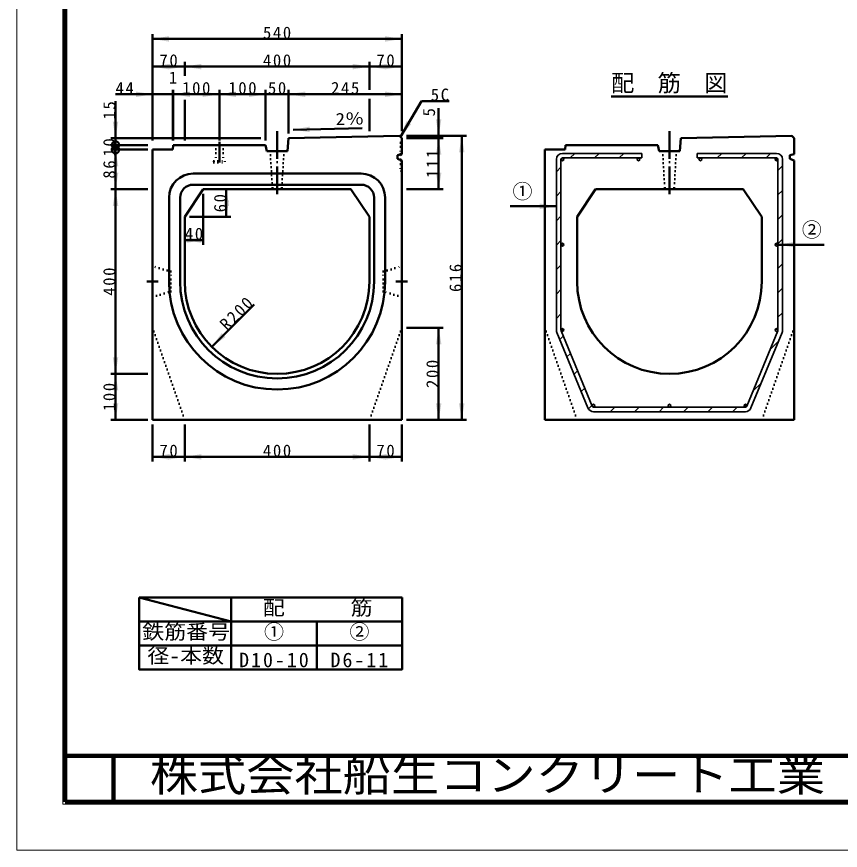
# Model space of a CAD drawing. Units: millimetres, scale not verified. Extents: x -2102 to 2102, y -1485 to 1485.
# Drawn here: x -2102 to -318, y -1485 to 322 of the extents above; entities that cross this region are included whole.
import ezdxf
from ezdxf.enums import TextEntityAlignment as Align

# ---------------------------------------------------------------- set-up
doc = ezdxf.new("R2010")
doc.units = ezdxf.units.MM
doc.header["$LTSCALE"] = 5
doc.header["$PDMODE"] = 32
doc.header["$PDSIZE"] = 2.5
doc.linetypes.add('DOTTED', pattern=[1.75, 0.25, -1.5])
doc.linetypes.add('LONG_DASHED_DOTTED', pattern=[15.25, 12, -1.5, 0.25, -1.5])
doc.layers.add('0-0_V-nasSTD', color=7, linetype='Continuous', lineweight=35)
doc.layers.add('0-1_0', color=7, linetype='Continuous', lineweight=50)
doc.styles.add('ＭＳ ゴシック', font='')
doc.styles.get('ＭＳ ゴシック').set_extended_font_data('MS Gothic')

msp = doc.modelspace()

# ---------------------------------------------------------------- linework, layer by layer
at = {"layer": '0-0_V-nasSTD', "lineweight": 100}
for p, q in [((-1997.5, 1380), (-1997.5, -1380)), ((-1892.5, -1280), (-1892.5, -1380)), ((-1997.5, -1380), (1997.5, -1380))]:
    msp.add_line(p, q, dxfattribs=at)
at = {"layer": '0-0_V-nasSTD', "lineweight": 50}
for p, q in [((-1808.332, 153.887), (-1764.332, 153.887)), ((-1738.332, 141.887), (-1738.332, 53.887)), ((-1338.332, 143.887), (-1338.332, 73.887)), ((-663.332, 58.887), (-665.832, 30.887)), ((-1763.332, 43.887), (-1764.332, 33.887)), ((-913.332, 43.887), (-914.332, 33.887)), ((-713.332, 43.887), (-913.332, 43.887)), ((-713.332, 43.887), (-710.832, 30.887)), ((-1808.332, 33.887), (-1764.332, 33.887)), ((-958.332, 33.887), (-914.332, 33.887)), ((-665.832, 30.887), (-710.832, 30.887)), ((-703.332, 30.887), (-673.332, 30.887)), ((-1837.5, -937), (-1837.5, -989)), ((-1637.5, -937), (-1837.5, -937)), ((-1452.5, -937), (-1637.5, -937)), ((-1267.5, -937), (-1452.5, -937)), ((-1267.5, -989), (-1267.5, -937)), ((-1837.5, -989), (-1837.5, -1041)), ((-1637.5, -989), (-1837.5, -989)), ((-1637.5, -1041), (-1637.5, -989)), ((-1452.5, -989), (-1267.5, -989)), ((-1637.5, -1041), (-1837.5, -1041))]:
    msp.add_line(p, q, dxfattribs=at)
at = {"layer": '0-0_V-nasSTD'}
for p, q in [((-920.332, 25.887), (-748.332, 25.887)), ((-903.405, 15.887), (-893.405, 25.887)), ((-850.372, 15.887), (-840.372, 25.887)), ((-797.339, 15.887), (-787.339, 25.887)), ((-748.332, 25.887), (-748.332, 15.887)), ((-628.332, 25.887), (-628.332, 15.887)), ((-628.332, 25.887), (-456.332, 25.887)), ((-628.332, 25.795), (-628.24, 25.887)), ((-628.332, 25.887), (-628.332, 15.887)), ((-585.207, 15.887), (-575.207, 25.887)), ((-532.174, 15.887), (-522.174, 25.887)), ((-479.141, 15.887), (-469.141, 25.887)), ((-933.332, 12.887), (-933.332, -357.522)), ((-923.332, 12.887), (-923.332, -357.531)), ((-923.279, 13.45), (-919.769, 9.94)), ((-920.332, 15.887), (-748.332, 15.887)), ((-755.947, 15.823), (-752.396, 12.273)), ((-628.332, 15.887), (-456.332, 15.887)), ((-621.644, 15.871), (-618.349, 12.576)), ((-458.295, 15.156), (-454.063, 10.925)), ((-453.332, 12.887), (-453.332, -357.531)), ((-443.332, 12.887), (-443.332, -357.527)), ((-933.332, -14.04), (-923.332, -4.04)), ((-453.332, -11.337), (-443.332, -1.337)), ((-933.332, -67.073), (-923.332, -57.073)), ((-453.332, -64.37), (-443.332, -54.37)), ((-453.332, -117.403), (-443.332, -107.403)), ((-933.332, -120.106), (-923.332, -110.106)), ((-453.332, -170.436), (-443.332, -160.436)), ((-933.332, -173.139), (-923.332, -163.139)), ((-922.978, -170.699), (-918.918, -174.759)), ((-457.595, -169.392), (-453.611, -173.375)), ((-933.332, -226.172), (-923.332, -216.172)), ((-453.332, -223.469), (-443.332, -213.469)), ((-933.332, -279.205), (-923.332, -269.205)), ((-453.332, -276.502), (-443.332, -266.502)), ((-933.332, -332.238), (-923.332, -322.238)), ((-453.332, -329.535), (-443.332, -319.535)), ((-923.107, -358.673), (-855.749, -522.256)), ((-923.107, -358.673), (-923.107, -358.673)), ((-922.493, -355.032), (-918.251, -359.274)), ((-520.916, -522.256), (-453.558, -358.673)), ((-456.698, -354.136), (-453.355, -357.479)), ((-453.558, -358.673), (-453.558, -358.673)), ((-932.353, -362.472), (-864.992, -526.063)), ((-932.353, -362.472), (-932.353, -362.472)), ((-925.989, -377.928), (-918.331, -370.27)), ((-511.671, -526.063), (-444.312, -362.477)), ((-444.312, -362.477), (-444.312, -362.477)), ((-470.443, -399.679), (-452.061, -381.297)), ((-910.521, -415.493), (-902.863, -407.835)), ((-895.053, -453.058), (-887.395, -445.4)), ((-879.585, -490.623), (-871.927, -482.965)), ((-507.566, -489.835), (-489.184, -471.453)), ((-863.971, -528.042), (-856.459, -520.53)), ((-855.929, -520.59), (-852.452, -524.067)), ((-855.749, -522.256), (-855.749, -522.256)), ((-855.749, -522.256), (-855.749, -522.256)), ((-688.68, -518.134), (-685.353, -521.461)), ((-525.476, -518.703), (-521.28, -522.9)), ((-520.916, -522.256), (-520.916, -522.256)), ((-520.916, -522.256), (-520.916, -522.256)), ((-864.992, -526.063), (-864.992, -526.063)), ((-852.975, -524.113), (-523.69, -524.113)), ((-852.971, -534.113), (-523.691, -534.113)), ((-817.009, -534.113), (-807.009, -524.113)), ((-763.976, -534.113), (-753.976, -524.113)), ((-710.943, -534.113), (-700.943, -524.113)), ((-657.91, -534.113), (-647.91, -524.113)), ((-604.877, -534.113), (-594.877, -524.113)), ((-551.844, -534.113), (-541.844, -524.113)), ((-511.671, -526.063), (-511.671, -526.063))]:
    msp.add_line(p, q, dxfattribs=at)
at = {"layer": '0-0_V-nasSTD', "lineweight": 18}
for points in [[(-2102.5, -1485), (-2102.5, 1485), (2102.5, 1485), (2102.5, -1485)], [(-2002.5, -1385), (-2002.5, 1385), (2002.5, 1385), (2002.5, -1385)]]:
    msp.add_lwpolyline(points, close=True, dxfattribs=at)
at = {"layer": '0-0_V-nasSTD', "lineweight": 50}
for points in [[(-1837.5, -937), (-1637.5, -989), (-1637.5, -937)], [(-1637.5, -1093), (-1637.5, -1041), (-1637.5, -989), (-1637.5, -1041), (-1452.5, -1041), (-1452.5, -989), (-1637.5, -989)], [(-1452.5, -1041), (-1452.5, -989), (-1452.5, -1041)], [(-1452.5, -1041), (-1267.5, -1041), (-1267.5, -989)], [(-1452.5, -1093), (-1267.5, -1093), (-1267.5, -1041), (-1267.5, -989)], [(-1267.5, -1093), (-1267.5, -1041), (-1267.5, -989), (-1267.5, -1041)], [(-1837.5, -1041), (-1837.5, -1093), (-1637.5, -1093)], [(-1637.5, -1093), (-1637.5, -1041), (-1637.5, -1093)], [(-1637.5, -1093), (-1452.5, -1093), (-1452.5, -1041)], [(-1452.5, -1093), (-1452.5, -1041), (-1452.5, -1093)], [(-1267.5, -1093), (-1267.5, -1041), (-1267.5, -1093)]]:
    msp.add_lwpolyline(points, dxfattribs=at)
for centre in [(-1888.332, 43.887), (-1888.332, 33.887)]:
    msp.add_circle(centre, 8, dxfattribs=at)
at = {"layer": '0-0_V-nasSTD'}
for centre in [(-920.332, 12.887), (-755.332, 12.887), (-621.332, 12.887), (-456.332, 12.887), (-920.332, -172.113), (-456.332, -172.113), (-920.332, -357.113), (-456.332, -357.113), (-852.975, -521.113), (-688.332, -521.113), (-523.69, -521.113)]:
    msp.add_circle(centre, 3, dxfattribs=at)
for centre, radius, start, end in [((-920.332, 12.887), 13, 90, 180), ((-456.332, 12.887), 13, 0, 90), ((-920.332, 12.887), 3, 90, 180), ((-920.332, 12.887), 3, 90, 180), ((-920.332, 12.887), 3, 90, 180), ((-456.332, 12.887), 3, 0, 90), ((-456.332, 12.887), 3, 0, 90), ((-456.332, 12.887), 3, 0, 90), ((-920.332, -357.522), 13, 180, 202.38013), ((-920.332, -357.531), 3, 180, 202.38013), ((-920.332, -357.531), 3, 180, 202.38013), ((-456.332, -357.531), 3, 337.61987, 0), ((-456.332, -357.531), 3, 337.61987, 0), ((-456.332, -357.527), 13, 337.61987, 0), ((-852.975, -521.113), 3, 202.38013, 270), ((-852.975, -521.113), 3, 202.38013, 270), ((-852.975, -521.113), 3, 202.38053, 270.00103), ((-523.69, -521.113), 3, 270, 337.61987), ((-523.69, -521.113), 3, 270, 337.61987), ((-523.69, -521.113), 3, 269.99901, 337.61947), ((-852.971, -521.113), 13, 202.38013, 270), ((-523.691, -521.113), 13, 270, 337.61987)]:
    msp.add_arc(centre, radius, start, end, dxfattribs=at)
for points in [[(-1808.332, 273.887), (-1772.332, 267.887), (-1772.332, 279.887)], [(-1304.332, 267.887), (-1304.332, 279.887), (-1268.332, 273.887)], [(-1808.332, 213.887), (-1772.332, 207.887), (-1772.332, 219.887)], [(-1774.332, 207.887), (-1774.332, 219.887), (-1738.332, 213.887)], [(-1738.332, 213.887), (-1702.332, 207.887), (-1702.332, 219.887)], [(-1374.332, 207.887), (-1374.332, 219.887), (-1338.332, 213.887)], [(-1338.332, 213.887), (-1302.332, 207.887), (-1302.332, 219.887)], [(-1304.332, 207.887), (-1304.332, 219.887), (-1268.332, 213.887)], [(-1844.332, 147.887), (-1844.332, 159.887), (-1808.332, 153.887)], [(-1763.332, 153.887), (-1727.332, 147.887), (-1727.332, 159.887)], [(-1699.332, 147.887), (-1699.332, 159.887), (-1663.332, 153.887)], [(-1663.332, 153.887), (-1627.332, 147.887), (-1627.332, 159.887)], [(-1599.332, 147.887), (-1599.332, 159.887), (-1563.332, 153.887)], [(-1513.332, 153.887), (-1477.332, 147.887), (-1477.332, 159.887)], [(-1304.332, 147.887), (-1304.332, 159.887), (-1268.332, 153.887)], [(-1894.332, 94.887), (-1888.332, 58.887), (-1882.332, 94.887)], [(-1270.832, 61.387), (-1258.029, 95.564), (-1247.636, 89.564)], [(-1194.332, 99.887), (-1188.332, 63.887), (-1182.332, 99.887)], [(-1503.718, 77.102), (-1467.851, 83.851), (-1467.601, 71.853)], [(-1194.332, 22.887), (-1188.332, 58.887), (-1182.332, 22.887)], [(-1144.332, 27.887), (-1138.332, 63.887), (-1132.332, 27.887)], [(-1894.332, -2.113), (-1888.332, 33.887), (-1882.332, -2.113)], [(-1894.332, -16.113), (-1888.332, -52.113), (-1882.332, -16.113)], [(-1194.332, -16.113), (-1188.332, -52.113), (-1182.332, -16.113)], [(-1894.332, -88.113), (-1888.332, -52.113), (-1882.332, -88.113)], [(-1654.332, -88.113), (-1648.332, -52.113), (-1642.332, -88.113)], [(-1654.332, -76.113), (-1648.332, -112.113), (-1642.332, -76.113)], [(-969.332, -94.866), (-969.332, -82.866), (-933.332, -88.866)], [(-1738.332, -162.113), (-1702.332, -168.113), (-1702.332, -156.113)], [(-1734.332, -168.113), (-1734.332, -156.113), (-1698.332, -162.113)], [(-453.332, -172.113), (-417.332, -178.113), (-417.332, -166.113)], [(-1194.332, -388.113), (-1188.332, -352.113), (-1182.332, -388.113)], [(-1679.754, -393.535), (-1658.541, -363.836), (-1650.055, -372.321)], [(-1894.332, -416.113), (-1888.332, -452.113), (-1882.332, -416.113)], [(-1894.332, -488.113), (-1888.332, -452.113), (-1882.332, -488.113)], [(-1894.332, -516.113), (-1888.332, -552.113), (-1882.332, -516.113)], [(-1194.332, -516.113), (-1188.332, -552.113), (-1182.332, -516.113)], [(-1144.332, -516.113), (-1138.332, -552.113), (-1132.332, -516.113)], [(-1808.332, -632.113), (-1772.332, -638.113), (-1772.332, -626.113)], [(-1774.332, -638.113), (-1774.332, -626.113), (-1738.332, -632.113)], [(-1738.332, -632.113), (-1702.332, -638.113), (-1702.332, -626.113)], [(-1374.332, -638.113), (-1374.332, -626.113), (-1338.332, -632.113)], [(-1338.332, -632.113), (-1302.332, -638.113), (-1302.332, -626.113)], [(-1304.332, -638.113), (-1304.332, -626.113), (-1268.332, -632.113)]]:
    msp.add_solid(points, dxfattribs=at)
at = {"layer": '0-1_0'}
for p, q in [((-1808.332, 53.887), (-1808.332, 283.887)), ((-1808.332, 273.887), (-1268.332, 273.887)), ((-1268.332, 73.887), (-1268.332, 283.887)), ((-1738.332, 193.887), (-1738.332, 223.887)), ((-1338.332, 163.887), (-1338.332, 223.887)), ((-1764.332, 53.887), (-1764.332, 163.887)), ((-1763.332, 53.887), (-1763.332, 163.887)), ((-1663.332, 53.887), (-1663.332, 163.887)), ((-1563.332, 53.887), (-1563.332, 163.887)), ((-1513.332, 68.887), (-1513.332, 163.887)), ((-1888.332, 153.887), (-1808.332, 153.887)), ((-1764.332, 153.887), (-1763.332, 153.887)), ((-1763.332, 153.887), (-1663.332, 153.887)), ((-1663.332, 153.887), (-1563.332, 153.887)), ((-1563.332, 153.887), (-1513.332, 153.887)), ((-1513.332, 153.887), (-1268.332, 153.887)), ((-814.736, 148.887), (-561.929, 148.887)), ((-1888.332, 138.887), (-1888.332, 58.887)), ((-1225.832, 139.329), (-1270.832, 61.387)), ((-1225.832, 139.329), (-1165.832, 139.329)), ((-1188.332, 123.887), (-1188.332, 63.887)), ((-1503.718, 77.102), (-1353.751, 80.226)), ((-1573.332, 58.887), (-1898.332, 58.887)), ((-1888.332, 58.887), (-1888.332, 43.887)), ((-1513.332, 58.887), (-1515.832, 30.887)), ((-1268.332, 58.887), (-1268.332, 23.902)), ((-1258.332, 63.887), (-1128.332, 63.887)), ((-1258.332, 58.887), (-1178.332, 58.887)), ((-1188.332, 58.887), (-1188.332, 63.887)), ((-1188.332, -52.113), (-1188.332, 58.887)), ((-1138.332, -552.113), (-1138.332, 63.887)), ((-418.332, 58.887), (-418.332, 23.902)), ((-1818.332, 43.887), (-1898.332, 43.887)), ((-1888.332, 43.887), (-1888.332, 33.887)), ((-1563.332, 43.887), (-1763.332, 43.887)), ((-1563.332, 43.887), (-1560.832, 30.887)), ((-1818.332, 33.887), (-1898.332, 33.887)), ((-1888.332, -52.113), (-1888.332, 33.887)), ((-1808.332, -552.113), (-1808.332, 33.887)), ((-1515.832, 30.887), (-1560.832, 30.887)), ((-1553.332, 30.887), (-1523.332, 30.887)), ((-1277.332, 21.887), (-1268.332, 23.902)), ((-1277.332, 13.887), (-1277.332, 21.887)), ((-958.332, -552.113), (-958.332, 33.887)), ((-427.332, 21.887), (-418.332, 23.902)), ((-427.332, 13.887), (-427.332, 21.887)), ((-1277.332, 13.887), (-1268.332, 10.528)), ((-1268.332, -552.113), (-1268.332, 10.528)), ((-427.332, 13.887), (-418.332, 10.528)), ((-418.332, -552.113), (-418.332, 10.528)), ((-1720.332, -18.113), (-1356.332, -18.113)), ((-1818.332, -52.113), (-1898.332, -52.113)), ((-1698.332, -52.113), (-1738.332, -112.113)), ((-1720.332, -42.113), (-1356.332, -42.113)), ((-1698.332, -52.113), (-1378.332, -52.113)), ((-1648.332, -112.113), (-1648.332, -52.113)), ((-1378.332, -52.113), (-1338.332, -112.113)), ((-1258.332, -52.113), (-1178.332, -52.113)), ((-848.332, -52.113), (-888.332, -112.113)), ((-848.332, -52.113), (-528.332, -52.113)), ((-528.332, -52.113), (-488.332, -112.113)), ((-1772.332, -102.113), (-1772.332, -70.113)), ((-1748.332, -102.113), (-1748.332, -70.113)), ((-1698.332, -62.113), (-1698.332, -172.113)), ((-1328.332, -70.113), (-1328.332, -102.113)), ((-1304.332, -70.113), (-1304.332, -102.113)), ((-1033.332, -88.866), (-933.332, -88.866)), ((-1772.332, -252.113), (-1772.332, -102.113)), ((-1748.332, -252.113), (-1748.332, -102.113)), ((-1328.332, -102.113), (-1328.332, -252.113)), ((-1304.332, -102.113), (-1304.332, -252.113)), ((-1738.332, -112.113), (-1738.332, -252.113)), ((-1728.332, -112.113), (-1638.332, -112.113)), ((-1338.332, -112.113), (-1338.332, -252.113)), ((-888.332, -112.113), (-888.332, -252.113)), ((-488.332, -112.113), (-488.332, -252.113)), ((-1738.332, -162.113), (-1698.332, -162.113)), ((-353.332, -172.113), (-453.332, -172.113)), ((-1679.754, -393.535), (-1587.83, -301.611)), ((-1258.332, -352.113), (-1178.332, -352.113)), ((-1188.332, -552.113), (-1188.332, -352.113)), ((-1818.332, -452.113), (-1898.332, -452.113)), ((-1818.332, -552.113), (-1898.332, -552.113)), ((-1808.332, -552.113), (-1268.332, -552.113)), ((-1258.332, -552.113), (-1128.332, -552.113)), ((-958.332, -552.113), (-418.332, -552.113)), ((-1808.332, -562.113), (-1808.332, -642.113)), ((-1738.332, -562.113), (-1738.332, -642.113)), ((-1338.332, -562.113), (-1338.332, -642.113)), ((-1268.332, -562.113), (-1268.332, -642.113)), ((-1808.332, -632.113), (-1738.332, -632.113)), ((-1738.332, -632.113), (-1338.332, -632.113)), ((-1338.332, -632.113), (-1268.332, -632.113))]:
    msp.add_line(p, q, dxfattribs=at)
at = {"layer": '0-1_0', "linetype": 'LONG_DASHED_DOTTED'}
for p, q in [((-1538.332, 73.887), (-1538.332, -67.113)), ((-688.332, 73.887), (-688.332, -67.113)), ((-1663.332, 50.887), (-1663.332, 5.887)), ((-1795.832, -252.113), (-1820.832, -252.113)), ((-1280.832, -252.113), (-1255.832, -252.113))]:
    msp.add_line(p, q, dxfattribs=at)
at = {"layer": '0-1_0', "linetype": 'DOTTED'}
for p, q in [((-1671.332, 43.887), (-1671.332, 8.887)), ((-1655.332, 43.887), (-1655.332, 8.887)), ((-1270.632, 48.887), (-1268.332, 51.187)), ((-1270.632, 48.887), (-1270.632, 23.387)), ((-1553.332, 30.887), (-1548.332, -52.113)), ((-1523.332, 30.887), (-1528.332, -52.113)), ((-703.332, 30.887), (-698.332, -52.113)), ((-673.332, 30.887), (-678.332, -52.113)), ((-1675.332, 8.887), (-1651.332, 8.887)), ((-1675.332, 8.887), (-1675.332, 5.887)), ((-1675.332, 5.887), (-1651.332, 5.887)), ((-1651.332, 8.887), (-1651.332, 5.887)), ((-1308.332, -230.613), (-1268.332, -218.613)), ((-1308.332, -273.613), (-1308.332, -230.613)), ((-1268.332, -218.613), (-1268.332, -285.613)), ((-1268.332, -285.613), (-1308.332, -273.613)), ((-1808.332, -352.113), (-1738.332, -552.113)), ((-1268.332, -352.113), (-1338.332, -552.113)), ((-958.332, -352.113), (-888.332, -552.113)), ((-418.332, -352.113), (-488.332, -552.113))]:
    msp.add_line(p, q, dxfattribs=at)
at = {"layer": '0-1_0', "lineweight": 100}
msp.add_line((-1997.5, -1280), (1997.5, -1280), dxfattribs=at)
at = {"layer": '0-1_0'}
for points in [[(-1808.332, 213.887), (-1738.332, 213.887), (-1338.332, 213.887), (-1268.332, 213.887)], [(-1513.332, 58.887), (-1273.332, 63.887), (-1268.332, 58.887)], [(-663.332, 58.887), (-423.332, 63.887), (-418.332, 58.887)], [(-1888.332, -552.113), (-1888.332, -452.113), (-1888.332, -52.113)]]:
    msp.add_lwpolyline(points, dxfattribs=at)
at = {"layer": '0-1_0', "linetype": 'DOTTED'}
msp.add_lwpolyline([(-1270.632, 11.387), (-1270.632, -11.113), (-1268.332, -13.413)], dxfattribs=at)
msp.add_lwpolyline([(-1768.332, -230.613), (-1808.332, -218.613), (-1808.332, -285.613), (-1768.332, -273.613)], close=True, dxfattribs=at)
at = {"layer": '0-1_0'}
for centre, radius, start, end in [((-1720.332, -70.113), 52, 90, 180), ((-1356.332, -70.113), 52, 0, 90), ((-1720.332, -70.113), 28, 90, 180), ((-1356.332, -70.113), 28, 0, 90), ((-1538.332, -252.113), 234, 180, 270), ((-1538.332, -252.113), 210, 180, 270), ((-1538.332, -252.113), 200, 180, 270), ((-1538.332, -252.113), 200, 270, 0), ((-1538.332, -252.113), 210, 270, 0), ((-1538.332, -252.113), 234, 270, 0), ((-688.332, -252.113), 200, 180, 270), ((-688.332, -252.113), 200, 270, 0)]:
    msp.add_arc(centre, radius, start, end, dxfattribs=at)
for p in [(-1270.632, 23.387), (-1270.632, 11.387)]:
    msp.add_point(p, dxfattribs=at)

# ---------------------------------------------------------------- texts
at = {"layer": '0-0_V-nasSTD', "style": 'ＭＳ ゴシック'}
for s, height, p in [('1', 26.39, (-1772.832, 168.887)), ('配\u3000筋\u3000図', 36.95, (-814.736, 148.887)), ('①', 31.67, (-1028.332, -81.866)), ('②', 31.67, (-401.532, -165.113)), ('①', 31.67, (-1566.6, -1036.6)), ('②', 31.67, (-1381.6, -1036.6))]:
    msp.add_text(s, height=height, dxfattribs=at).set_placement(p, align=Align.BOTTOM_LEFT)
at = {"layer": '0-0_V-nasSTD', "style": 'ＭＳ ゴシック', "width": 1.15}
msp.add_text('2％', height=26.39, rotation=1.193, dxfattribs=at).set_placement((-1411.338, 79.027), align=Align.BOTTOM_LEFT)
at = {"layer": '0-0_V-nasSTD', "style": 'ＭＳ ゴシック'}
msp.add_text('5', height=26.39, rotation=90, dxfattribs=at).set_placement((-1188.332, 105.887), align=Align.BOTTOM_LEFT)
at = {"layer": '0-0_V-nasSTD', "style": 'ＭＳ ゴシック', "width": 1.1}
for s, height, p in [('配\u3000\u3000\u3000筋', 31.67, (-1569.14, -984.6)), ('鉄筋番号', 31.67, (-1830.38, -1036.6)), ('径-本数', 31.67, (-1819.58, -1088.6)), ('株式会社船生コンクリート工業', 69.65, (-1814.221, -1377.45))]:
    msp.add_text(s, height=height, dxfattribs=at).set_placement(p, align=Align.BOTTOM_LEFT)
at = {"layer": '0-0_V-nasSTD', "attachment_point": 7, "style": 'ＭＳ ゴシック'}
for s, insert, char_height in [('\\T1.2;540', (-1568.932, 273.887), 26.39), ('\\T1.2;70', (-1793.132, 213.887), 26.39), ('\\T1.2;400', (-1568.932, 213.887), 26.39), ('\\T1.2;70', (-1323.132, 213.887), 26.39), ('\\T1.2;44', (-1888.332, 153.887), 26.39), ('\\T1.2;100', (-1743.932, 153.887), 26.39), ('\\T1.2;100', (-1643.932, 153.887), 26.39), ('\\T1.2;50', (-1558.132, 153.887), 26.39), ('\\T1.2;245', (-1421.432, 153.887), 26.39), ('\\T1.2;5C', (-1205.432, 139.329), 26.39), ('\\T1.2;40', (-1738.132, -162.113), 26.39), ('\\T1.2;70', (-1793.132, -632.113), 26.39), ('\\T1.2;400', (-1568.932, -632.113), 26.39), ('\\T1.2;70', (-1323.132, -632.113), 26.39), ('\\T1.2;D10-10', (-1620.6, -1088.6), 31.67), ('\\T1.2;D6-11', (-1422.64, -1088.6), 31.67)]:
    msp.add_mtext(s, dxfattribs=dict(at, insert=insert, char_height=char_height))
at = {"layer": '0-0_V-nasSTD', "char_height": 26.39, "attachment_point": 7, "style": 'ＭＳ ゴシック'}
for s, insert, rotation in [('\\T1.2;15', (-1888.332, 99.287), 90), ('\\T1.2;10', (-1888.332, 19.087), 90), ('\\T1.2;111', (-1188.332, -27.213), 90), ('\\T1.2;86', (-1888.332, -28.913), 90), ('\\T1.2;60', (-1648.332, -101.913), 90), ('\\T1.2;616', (-1138.332, -274.713), 90), ('\\T1.2;400', (-1888.332, -282.713), 90), ('\\T1.2;R200', (-1646.378, -360.159), 45), ('\\T1.2;200', (-1188.332, -482.713), 90), ('\\T1.2;100', (-1888.332, -532.713), 90)]:
    msp.add_mtext(s, dxfattribs=dict(at, insert=insert, rotation=rotation))

doc.saveas('drawing.dxf')
